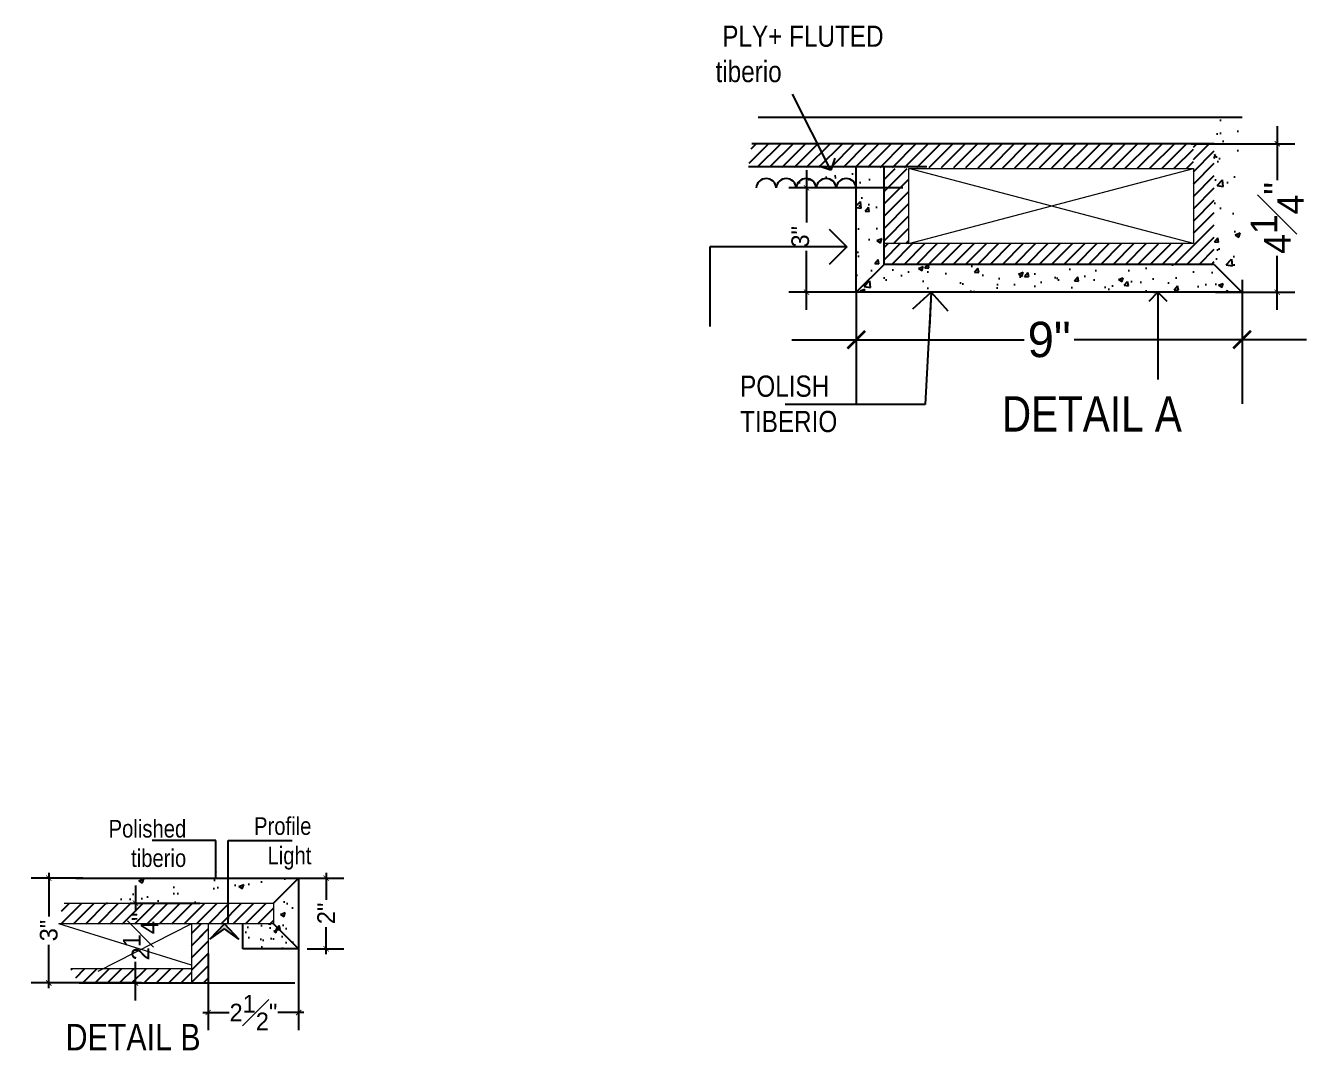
# Model space of a CAD drawing. Header units: inches. Extents: x -109431 to 29005, y -34715 to -1756.
# Drawn here: x -47431.39 to -47395.15, y -12214.21 to -12185.21 of the extents above; entities that cross this region are included whole.
import ezdxf

# ---------------------------------------------------------------- set-up
doc = ezdxf.new("R2010")
doc.units = ezdxf.units.IN
doc.header["$LTSCALE"] = 0.05
doc.header["$MEASUREMENT"] = 0
doc.header["$PDMODE"] = 3
doc.header["$PDSIZE"] = -4
doc.linetypes.add('DASHED2', pattern=[0.375, 0.25, -0.125])
doc.layers.get('Defpoints').update_dxf_attribs({"linetype": 'DASHED2'})
for name, color, linetype in [('Civil Dimension - Text', 7, 'Continuous'), ('Flooring Hatch', 251, 'Continuous'), ('Flooring Layout', 7, 'Continuous'), ('Furniture Layout', 6, 'Continuous'), ('Furniture text & dimension', 7, 'Continuous'), ('SECTIONCUTEDGES', 7, 'Continuous'), ('text', 4, 'Continuous')]:
    doc.layers.add(name, color=color, linetype=linetype)
doc.layers.add('FURNITURE', color=1, linetype='Continuous', lineweight=18)
doc.layers.add('hatch', color=7, linetype='Continuous', lineweight=25)
doc.styles.add('9-128OF1-4', font='ARIALN.TTF', dxfattribs={"height": 3.0792})
doc.styles.add('ARIAL1', font='romans.shx', dxfattribs={"width": 0.85})
doc.styles.get("Standard").update_dxf_attribs({"font": 'stylu.ttf', "height": 6})
doc.styles.add('style2', font='stylu.ttf')
doc.dimstyles.new('Annotative', dxfattribs={"dimtxt": 0.18, "dimasz": 0.18, "dimexe": 0.18, "dimexo": 0.0625, "dimgap": 0.09, "dimtad": 0, "dimtih": 1, "dimtoh": 1, "dimdec": 4, "dimzin": 0, "dimdsep": 46, "dimtxsty": 'Standard', "dimcen": 0.09, "dimadec": 0, "dimazin": 0, "dimtfac": 1, "dimtdec": 4, "dimtofl": 0, "dimtmove": 0, "dimatfit": 3, "dimfxl": 1, "dimtolj": 1, "dimtzin": 0, "dimarcsym": 0})
doc.dimstyles.new('DIM 1-4', dxfattribs={"dimtxt": 3.0792, "dimasz": 1.82, "dimexe": 1.82, "dimexo": 0, "dimgap": 0.09, "dimtad": 0, "dimzin": 0, "dimdsep": 46, "dimlunit": 4, "dimtxsty": '9-128OF1-4', "dimblk": 'ARCHTICK', "dimcen": 1.8125, "dimdle": 1.82, "dimclrd": 8, "dimclre": 8, "dimadec": 0, "dimazin": 0, "dimtfac": 1, "dimtofl": 0, "dimtmove": 0, "dimatfit": 3, "dimldrblk": 'OPEN90', "dimfxl": 1, "dimtolj": 1, "dimtzin": 0, "dimlwd": -1, "dimarcsym": 0})
pattern_1 = [(45, (-43882.10952, -11768.95843), (-0.17399281, 0.17399281), [])]
pattern_2 = [(50, (-44475.0231, -11661.7595), (1.4119295, -0.12352782), [0.1476378, -1.62401575]), (355, (-44475.0231, -11661.7595), (-0.27313255, 1.4806932), [0.11811024, -1.2992126]), (100.451444, (-44474.9054, -11661.7698), (1.13879694, 1.35716534), [0.1254728, -1.380201]), (46.1842, (-44475.0231, -11661.3658), (2.1008688, -0.3258254), [0.2214567, -2.4360236]), (96.635635, (-44474.848, -11661.393), (1.8398857, 1.9175563), [0.1882093, -2.0703027]), (351.18416, (-44475.023, -11661.3658), (1.8398857, 1.9175563), [0.1771654, -1.9488189]), (21, (-44474.8262, -11661.4643), (1.1750139, -0.79255687), [0.1476378, -1.62401575]), (326, (-44474.8262, -11661.4643), (0.4789672, 1.4274607), [0.11811024, -1.2992126]), (71.451445, (-44474.7283, -11661.5303), (1.65398106, 0.63490384), [0.1254728, -1.380201]), (37.5, (-44475.0231, -11661.75953), (0.02393672, 0.65530286), [0, -1.28346457, 0, -1.31889764, 0, -1.30413386]), (7.5, (-44475.0231, -11661.7595), (0.51785342, 0.776401), [0, -0.7519685, 0, -1.253937, 0, -0.49704724]), (327.5, (-44475.46206, -11661.75953), (1.05083157, -0.04439935), [0, -0.49212598, 0, -1.53543307, 0, -2.03740157]), (317.5, (-44475.6589, -11661.7595), (1.14800427, 0.19705705), [0, -0.63976378, 0, -1.01968504, 0, -1.4468504])]

# ---------------------------------------------------------------- blocks, each defined once
blk = doc.blocks.new('_Open90')
at = {"color": 0, "linetype": 'ByBlock', "lineweight": -2}
for p, q in [((-0.5, 0.5), (0, 0)), ((0, 0), (-1, 0)), ((0, 0), (-0.5, -0.5))]:
    blk.add_line(p, q, dxfattribs=at)
blk = doc.blocks.new('adwawd')
at = {"layer": 'Flooring Hatch', "ltscale": 50, "true_color": 0xcd6928}
h = blk.add_hatch(color=32, dxfattribs=at)
h.dxf.hatch_style = 1
h.paths.add_polyline_path([(-77941.34, -7094.04), (-77946.01, -7099.05), (-77941.34, -7095.73), (-77936.68, -7099.05)])
at = {"layer": 'Civil Dimension - Text', "color": 2, "ltscale": 50}
for p, q in [((-77941.34, -7094.04), (-77946.01, -7099.05)), ((-77946.01, -7099.05), (-77941.34, -7095.73)), ((-77941.34, -7094.04), (-77936.68, -7099.05)), ((-77936.68, -7099.05), (-77941.34, -7095.73))]:
    blk.add_line(p, q, dxfattribs=at)
blk = doc.blocks.new('_ArchTick')
at = {"color": 0, "const_width": 0.15}
blk.add_lwpolyline([(-0.5, -0.5), (0.5, 0.5)], dxfattribs=at)
blk = doc.blocks.new('*D822')
at = {"layer": 'Defpoints', "color": 0, "ltscale": 50, "transparency": 16777216}
for p in [(-47396.965, -12192.407), (-47407.883, -12192.754), (-47396.965, -12194.098)]:
    blk.add_point(p, dxfattribs=at)
at = {"layer": 'Furniture text & dimension', "color": 8, "lineweight": -2, "ltscale": 50, "transparency": 16777216}
for p, q in [((-47396.965, -12192.407), (-47396.965, -12195.918)), ((-47407.883, -12192.754), (-47407.883, -12195.918))]:
    blk.add_line(p, q, dxfattribs=at)
at = {"layer": 'Furniture text & dimension', "color": 8, "ltscale": 50, "transparency": 16777216}
for p, q in [((-47409.703, -12194.098), (-47403.131, -12194.098)), ((-47395.145, -12194.098), (-47401.717, -12194.098))]:
    blk.add_line(p, q, dxfattribs=at)
at = {"layer": 'Furniture text & dimension', "color": 8, "ltscale": 50, "transparency": 16777216, "xscale": 0.5, "yscale": 0.5, "zscale": 0.5, "rotation": 180}
blk.add_blockref('_ArchTick', (-47407.883, -12194.098), dxfattribs=at)
at = {"layer": 'Furniture text & dimension', "color": 8, "ltscale": 50, "transparency": 16777216, "xscale": 0.5, "yscale": 0.5, "zscale": 0.5}
blk.add_blockref('_ArchTick', (-47396.965, -12194.098), dxfattribs=at)
at = {"layer": 'Furniture text & dimension', "color": 0, "lineweight": 15, "ltscale": 50, "transparency": 16777216, "insert": (-47402.424, -12194.098), "char_height": 1, "attachment_point": 5, "style": 'style2'}
blk.add_mtext('\\A1;9"', dxfattribs=at)
blk = doc.blocks.new('*D823')
at = {"layer": 'Defpoints', "color": 0, "ltscale": 50, "transparency": 16777216}
for p in [(-47398.401, -12188.552), (-47395.969, -12188.552), (-47397.714, -12192.754)]:
    blk.add_point(p, dxfattribs=at)
at = {"layer": 'Furniture text & dimension', "color": 8, "ltscale": 50, "transparency": 16777216}
for p, q in [((-47395.969, -12188.052), (-47395.969, -12189.58)), ((-47395.969, -12193.254), (-47395.969, -12191.726))]:
    blk.add_line(p, q, dxfattribs=at)
at = {"layer": 'Furniture text & dimension', "color": 8, "lineweight": -2, "ltscale": 50, "transparency": 16777216}
for p, q in [((-47398.401, -12188.552), (-47395.469, -12188.552)), ((-47397.714, -12192.754), (-47395.469, -12192.754))]:
    blk.add_line(p, q, dxfattribs=at)
at = {"layer": 'Furniture text & dimension', "color": 8, "ltscale": 50, "transparency": 16777216, "xscale": 0.15, "yscale": 0.15, "zscale": 0.15}
for p, rotation in [((-47395.969, -12188.552), 90), ((-47395.969, -12192.754), 270)]:
    blk.add_blockref('_ArchTick', p, dxfattribs=dict(at, rotation=rotation))
at = {"layer": 'Furniture text & dimension', "color": 0, "lineweight": 15, "ltscale": 50, "transparency": 16777216, "insert": (-47395.969, -12190.653), "char_height": 1, "attachment_point": 5, "rotation": 90, "style": 'style2'}
blk.add_mtext('\\A1;{\\H0.75x;4{\\H1x;\\S1#4;}"}', dxfattribs=at)
blk = doc.blocks.new('*D824')
at = {"layer": 'Defpoints', "color": 0, "ltscale": 50, "transparency": 16777216}
for p in [(-47406.564, -12189.801), (-47409.288, -12192.754), (-47406.564, -12192.754)]:
    blk.add_point(p, dxfattribs=at)
at = {"layer": 'Furniture text & dimension', "color": 8, "ltscale": 50, "transparency": 16777216}
for p, q in [((-47409.288, -12189.301), (-47409.288, -12190.785)), ((-47409.288, -12193.254), (-47409.288, -12191.586))]:
    blk.add_line(p, q, dxfattribs=at)
at = {"layer": 'Furniture text & dimension', "color": 8, "lineweight": -2, "ltscale": 50, "transparency": 16777216}
for p, q in [((-47406.564, -12189.801), (-47409.788, -12189.801)), ((-47406.564, -12192.754), (-47409.788, -12192.754))]:
    blk.add_line(p, q, dxfattribs=at)
at = {"layer": 'Furniture text & dimension', "color": 8, "ltscale": 50, "transparency": 16777216, "xscale": 0.15, "yscale": 0.15, "zscale": 0.15}
for p, rotation in [((-47409.288, -12189.801), 90), ((-47409.288, -12192.754), 270)]:
    blk.add_blockref('_ArchTick', p, dxfattribs=dict(at, rotation=rotation))
at = {"layer": 'Furniture text & dimension', "color": 0, "lineweight": 15, "ltscale": 50, "transparency": 16777216, "insert": (-47409.465, -12191.186), "char_height": 1, "attachment_point": 5, "rotation": 90, "style": 'style2'}
blk.add_mtext('\\A1;{\\H0.5x;3"}', dxfattribs=at)
blk = doc.blocks.new('*D825')
at = {"layer": 'Defpoints', "color": 0, "ltscale": 50, "transparency": 16777216}
for p in [(-47429.77, -12209.337), (-47430.731, -12212.306), (-47428.107, -12212.306)]:
    blk.add_point(p, dxfattribs=at)
at = {"layer": 'Furniture text & dimension', "color": 8, "ltscale": 50, "transparency": 16777216}
for p, q in [((-47430.731, -12209.187), (-47430.731, -12210.421)), ((-47430.731, -12212.456), (-47430.731, -12211.222))]:
    blk.add_line(p, q, dxfattribs=at)
at = {"layer": 'Furniture text & dimension', "color": 8, "lineweight": -2, "ltscale": 50, "transparency": 16777216}
for p, q in [((-47429.77, -12209.337), (-47431.231, -12209.337)), ((-47428.107, -12212.306), (-47431.231, -12212.306))]:
    blk.add_line(p, q, dxfattribs=at)
at = {"layer": 'Furniture text & dimension', "color": 8, "ltscale": 50, "transparency": 16777216, "xscale": 0.15, "yscale": 0.15, "zscale": 0.15}
for p, rotation in [((-47430.731, -12209.337), 90), ((-47430.731, -12212.306), 270)]:
    blk.add_blockref('_ArchTick', p, dxfattribs=dict(at, rotation=rotation))
at = {"layer": 'Furniture text & dimension', "color": 0, "lineweight": 15, "ltscale": 50, "transparency": 16777216, "insert": (-47430.731, -12210.822), "char_height": 1, "attachment_point": 5, "rotation": 90, "style": 'style2'}
blk.add_mtext('\\A1;{\\H0.5x;3"}', dxfattribs=at)
blk = doc.blocks.new('*D826')
at = {"layer": 'Defpoints', "color": 0, "ltscale": 50, "transparency": 16777216}
for p in [(-47428.425, -12210.046), (-47428.425, -12212.306), (-47428.28, -12212.306)]:
    blk.add_point(p, dxfattribs=at)
at = {"layer": 'Furniture text & dimension', "color": 8, "ltscale": 50, "transparency": 16777216}
for p, q in [((-47428.28, -12209.546), (-47428.28, -12210.269)), ((-47428.28, -12212.806), (-47428.28, -12211.711))]:
    blk.add_line(p, q, dxfattribs=at)
at = {"layer": 'Furniture text & dimension', "color": 8, "lineweight": -2, "ltscale": 50, "transparency": 16777216}
for p, q in [((-47428.425, -12210.046), (-47426.46, -12210.046)), ((-47428.425, -12212.306), (-47426.46, -12212.306))]:
    blk.add_line(p, q, dxfattribs=at)
at = {"layer": 'Furniture text & dimension', "color": 8, "ltscale": 50, "transparency": 16777216, "xscale": 0.15, "yscale": 0.15, "zscale": 0.15}
for p, rotation in [((-47428.28, -12210.046), 90), ((-47428.28, -12212.306), 270)]:
    blk.add_blockref('_ArchTick', p, dxfattribs=dict(at, rotation=rotation))
at = {"layer": 'Furniture text & dimension', "color": 0, "lineweight": 15, "ltscale": 50, "transparency": 16777216, "insert": (-47428.136, -12210.99), "char_height": 1, "attachment_point": 5, "rotation": 90, "style": 'style2'}
blk.add_mtext('\\A1;{\\H0.5x;2{\\H1x;\\S1#4;}"}', dxfattribs=at)
blk = doc.blocks.new('*D827')
at = {"layer": 'Defpoints', "color": 0, "ltscale": 50, "transparency": 16777216}
for p in [(-47426.221, -12211.467), (-47423.662, -12211.337), (-47426.221, -12213.143)]:
    blk.add_point(p, dxfattribs=at)
at = {"layer": 'Furniture text & dimension', "color": 8, "lineweight": -2, "ltscale": 50, "transparency": 16777216}
for p, q in [((-47426.221, -12211.467), (-47426.221, -12213.643)), ((-47423.662, -12211.337), (-47423.662, -12213.643))]:
    blk.add_line(p, q, dxfattribs=at)
at = {"layer": 'Furniture text & dimension', "color": 8, "ltscale": 50, "transparency": 16777216}
for p, q in [((-47426.371, -12213.143), (-47425.63, -12213.143)), ((-47423.512, -12213.143), (-47424.253, -12213.143))]:
    blk.add_line(p, q, dxfattribs=at)
at = {"layer": 'Furniture text & dimension', "color": 8, "ltscale": 50, "transparency": 16777216, "xscale": 0.15, "yscale": 0.15, "zscale": 0.15, "rotation": 180}
blk.add_blockref('_ArchTick', (-47426.221, -12213.143), dxfattribs=at)
at = {"layer": 'Furniture text & dimension', "color": 8, "ltscale": 50, "transparency": 16777216, "xscale": 0.15, "yscale": 0.15, "zscale": 0.15}
blk.add_blockref('_ArchTick', (-47423.662, -12213.143), dxfattribs=at)
at = {"layer": 'Furniture text & dimension', "color": 0, "lineweight": 15, "ltscale": 50, "transparency": 16777216, "insert": (-47424.941, -12213.143), "char_height": 1, "attachment_point": 5, "style": 'style2'}
blk.add_mtext('\\A1;{\\H0.5x;2{\\H1x;\\S1#2;}"}', dxfattribs=at)
blk = doc.blocks.new('*D828')
at = {"layer": 'Defpoints', "color": 0, "ltscale": 50, "transparency": 16777216}
for p in [(-47423.98, -12209.337), (-47422.884, -12209.337), (-47423.423, -12211.337)]:
    blk.add_point(p, dxfattribs=at)
at = {"layer": 'Furniture text & dimension', "color": 8, "ltscale": 50, "transparency": 16777216}
for p, q in [((-47422.884, -12209.187), (-47422.884, -12209.952)), ((-47422.884, -12211.487), (-47422.884, -12210.723))]:
    blk.add_line(p, q, dxfattribs=at)
at = {"layer": 'Furniture text & dimension', "color": 8, "lineweight": -2, "ltscale": 50, "transparency": 16777216}
for p, q in [((-47423.98, -12209.337), (-47422.384, -12209.337)), ((-47423.423, -12211.337), (-47422.384, -12211.337))]:
    blk.add_line(p, q, dxfattribs=at)
at = {"layer": 'Furniture text & dimension', "color": 8, "ltscale": 50, "transparency": 16777216, "xscale": 0.15, "yscale": 0.15, "zscale": 0.15}
for p, rotation in [((-47422.884, -12209.337), 90), ((-47422.884, -12211.337), 270)]:
    blk.add_blockref('_ArchTick', p, dxfattribs=dict(at, rotation=rotation))
at = {"layer": 'Furniture text & dimension', "color": 0, "lineweight": 15, "ltscale": 50, "transparency": 16777216, "insert": (-47422.884, -12210.337), "char_height": 1, "attachment_point": 5, "rotation": 90, "style": 'style2'}
blk.add_mtext('\\A1;{\\H0.5x;2"}', dxfattribs=at)

msp = doc.modelspace()

# ---------------------------------------------------------------- hatches: boundary and pattern name
at = {"layer": 'Furniture Layout', "ltscale": 50}
h = msp.add_hatch(dxfattribs=at)
h.set_pattern_fill('AR-CONC', color=256, scale=0.11811)
h.set_pattern_definition([(50, (-49770.28545, -10482.76355), (0.8471577, -0.0741167), [0.08858268, -0.97440945]), (355, (-49770.28545, -10482.76355), (-0.16387953, 0.8884159), [0.07086614, -0.77952756]), (100.451444, (-49770.21485, -10482.7697), (0.68327817, 0.8142992), [0.0752837, -0.8281206]), (46.1842, (-49770.2855, -10482.5273), (1.26052126, -0.1954952), [0.132874, -1.4616142]), (96.635635, (-49770.1804, -10482.5436), (1.10393143, 1.1505338), [0.1129256, -1.2421816]), (351.184164, (-49770.2855, -10482.5273), (1.10393143, 1.1505338), [0.1062992, -1.16929134]), (21, (-49770.16734, -10482.5864), (0.70500833, -0.47553412), [0.08858268, -0.97440945]), (326, (-49770.1673, -10482.5864), (0.28738031, 0.85647643), [0.07086614, -0.77952756]), (71.451445, (-49770.1086, -10482.626), (0.99238863, 0.3809423), [0.0752837, -0.8281206]), (37.5, (-49770.28545, -10482.76355), (0.014362034, 0.393181717), [0, -0.77007874, 0, -0.79133858, 0, -0.782480315]), (7.5, (-49770.28545, -10482.76355), (0.31071205, 0.465840605), [0, -0.4511811, 0, -0.752362205, 0, -0.29822835]), (327.5, (-49770.54884, -10482.76355), (0.63049894, -0.026639612), [0, -0.29527559, 0, -0.92125984, 0, -1.222440945]), (317.5, (-49770.66695, -10482.76355), (0.68880256, 0.11823423), [0, -0.38385827, 0, -0.61181102, 0, -0.86811024])])
h.paths.add_polyline_path([(-47424.37051, -12210.62879), (-47425.23665, -12210.62879), (-47425.23665, -12211.33745), (-47423.66185, -12211.33745)])
at = {"layer": 'hatch', "ltscale": 50, "true_color": 0x939598}
h = msp.add_hatch(dxfattribs=at)
h.set_pattern_fill('AR-CONC', color=252, scale=0.19685)
h.set_pattern_definition([(50, (-44374.319, -11667.7154), (1.4119295, -0.12352782), [0.1476378, -1.62401575]), (355, (-44374.319, -11667.7154), (-0.27313255, 1.4806932), [0.11811024, -1.2992126]), (100.451444, (-44374.2013, -11667.7257), (1.13879694, 1.35716534), [0.1254728, -1.380201]), (46.1842, (-44374.319, -11667.3217), (2.1008688, -0.3258254), [0.2214567, -2.4360236]), (96.635635, (-44374.144, -11667.3488), (1.8398857, 1.9175563), [0.1882093, -2.0703027]), (351.18416, (-44374.319, -11667.3217), (1.8398857, 1.9175563), [0.1771654, -1.9488189]), (21, (-44374.1221, -11667.4201), (1.1750139, -0.79255687), [0.1476378, -1.62401575]), (326, (-44374.1221, -11667.4201), (0.4789672, 1.4274607), [0.11811024, -1.2992126]), (71.451445, (-44374.0242, -11667.4862), (1.65398106, 0.63490384), [0.1254728, -1.380201]), (37.5, (-44374.319, -11667.7154), (0.02393672, 0.65530286), [0, -1.28346457, 0, -1.31889764, 0, -1.30413386]), (7.5, (-44374.319, -11667.7154), (0.51785342, 0.776401), [0, -0.7519685, 0, -1.253937, 0, -0.49704724]), (327.5, (-44374.75797, -11667.7154), (1.05083157, -0.04439935), [0, -0.49212598, 0, -1.53543307, 0, -2.03740157]), (317.5, (-44374.9548, -11667.7154), (1.14800427, 0.19705705), [0, -0.63976378, 0, -1.01968504, 0, -1.4468504])])
h.paths.add_polyline_path([(-47407.88337, -12192.75359), (-47407.88337, -12189.20806), (-47407.09597, -12189.20806), (-47407.09597, -12191.96619), (-47397.75251, -12191.97177), (-47397.75251, -12187.79937), (-47396.96511, -12187.80495), (-47396.96511, -12192.75359)])
at = {"layer": 'hatch', "ltscale": 50, "true_color": 0xb3691e}
h = msp.add_hatch(dxfattribs=at)
h.set_pattern_fill('ANSI31', color=32, scale=1.968504)
h.set_pattern_definition([(45, (-43636.0008, -11703.34662), (-0.17399281, 0.17399281), [])])
h.paths.add_polyline_path([(-47410.83489, -12188.55216), (-47398.34306, -12188.54099), (-47398.34306, -12189.24965), (-47410.93091, -12189.20806)])
h = msp.add_hatch(dxfattribs=at)
h.set_pattern_fill('ANSI31', color=32, scale=1.968504)
h.set_pattern_definition([(45, (-43735.92982, -11703.34662), (-0.17399281, 0.17399281), [])])
h.paths.add_polyline_path([(-47407.09597, -12191.37563), (-47405.96211, -12191.37563), (-47398.34306, -12191.38122), (-47398.34306, -12188.54657), (-47397.75251, -12188.54099), (-47397.75251, -12191.96619), (-47407.09597, -12191.96619)])
at = {"layer": 'hatch', "ltscale": 50, "true_color": 0x939598}
h = msp.add_hatch(dxfattribs=at)
h.set_pattern_fill('AR-CONC', color=252, scale=0.19685)
h.set_pattern_definition([(50, (-44376.0395, -11667.7154), (1.4119295, -0.12352782), [0.1476378, -1.62401575]), (355, (-44376.0395, -11667.7154), (-0.27313255, 1.4806932), [0.11811024, -1.2992126]), (100.451444, (-44375.9218, -11667.7257), (1.13879694, 1.35716534), [0.1254728, -1.380201]), (46.1842, (-44376.0395, -11667.3217), (2.1008688, -0.3258254), [0.2214567, -2.4360236]), (96.635635, (-44375.8644, -11667.3488), (1.8398857, 1.9175563), [0.1882093, -2.0703027]), (351.18416, (-44376.0395, -11667.3217), (1.8398857, 1.9175563), [0.1771654, -1.9488189]), (21, (-44375.8426, -11667.4201), (1.1750139, -0.79255687), [0.1476378, -1.62401575]), (326, (-44375.8426, -11667.4201), (0.4789672, 1.4274607), [0.11811024, -1.2992126]), (71.451445, (-44375.7447, -11667.4862), (1.65398106, 0.63490384), [0.1254728, -1.380201]), (37.5, (-44376.03946, -11667.7154), (0.02393672, 0.65530286), [0, -1.28346457, 0, -1.31889764, 0, -1.30413386]), (7.5, (-44376.03946, -11667.7154), (0.51785342, 0.776401), [0, -0.7519685, 0, -1.253937, 0, -0.49704724]), (327.5, (-44376.47844, -11667.7154), (1.05083157, -0.04439935), [0, -0.49212598, 0, -1.53543307, 0, -2.03740157]), (317.5, (-44376.6753, -11667.7154), (1.14800427, 0.19705705), [0, -0.63976378, 0, -1.01968504, 0, -1.4468504])])
edge = h.paths.add_edge_path()
edge.add_arc((-47409.6701, -12189.52756), 0.32339, 81.103778, 237.675961, ccw=False)
edge.add_line((-47409.62009, -12189.20806), (-47407.88337, -12189.20806))
edge.add_line((-47407.88337, -12189.20806), (-47407.88337, -12189.80083))
edge.add_line((-47407.88337, -12189.80083), (-47409.84301, -12189.80083))
at = {"layer": 'hatch', "ltscale": 50, "true_color": 0xb3691e}
h = msp.add_hatch(dxfattribs=at)
h.set_pattern_fill('ANSI31', color=32, scale=1.968504)
h.set_pattern_definition([(45, (15619.06141, 371.72293), (-0.1739928103, 0.1739928103), [])])
h.paths.add_polyline_path([(-47406.39216, -12189.24965), (-47407.09597, -12189.24965), (-47407.09597, -12189.80083), (-47407.09597, -12191.37563), (-47406.39216, -12191.37563)])
at = {"layer": 'hatch', "ltscale": 50, "true_color": 0x939598}
h = msp.add_hatch(dxfattribs=at)
h.set_pattern_fill('AR-CONC', color=252, scale=0.19685)
h.set_pattern_definition(pattern_2)
h.paths.add_polyline_path([(-47424.37051, -12209.33745), (-47428.70415, -12209.33745, 0.05507647), (-47429.13755, -12210.04611), (-47424.37051, -12210.04611)])
h = msp.add_hatch(dxfattribs=at)
h.set_pattern_fill('AR-CONC', color=252, scale=0.19685)
h.set_pattern_definition(pattern_2)
h.paths.add_polyline_path([(-47423.66185, -12209.33745), (-47424.37051, -12209.33745), (-47424.37051, -12210.04611), (-47424.37051, -12211.33745), (-47423.66185, -12211.33745)])
at = {"layer": 'hatch', "ltscale": 50, "true_color": 0xb3691e}
h = msp.add_hatch(dxfattribs=at)
h.set_pattern_fill('ANSI31', color=32, scale=1.968504)
h.set_pattern_definition([(45, (-44373.93765, -11655.5049), (-0.17399281, 0.17399281), [])])
h.paths.add_polyline_path([(-47424.37051, -12210.62879), (-47424.37051, -12210.04611), (-47430.30115, -12210.04611, 0.04092937), (-47430.45072, -12210.62879)])
h = msp.add_hatch(dxfattribs=at)
h.set_pattern_fill('ANSI31', color=32, scale=1.968504)
h.set_pattern_definition(pattern_1)
h.paths.add_polyline_path([(-47426.69334, -12212.30595), (-47426.2209, -12212.30595), (-47426.2209, -12210.62879), (-47426.69334, -12210.62879)])
h = msp.add_hatch(dxfattribs=at)
h.set_pattern_fill('ANSI31', color=32, scale=1.968504)
h.set_pattern_definition(pattern_1)
h.paths.add_polyline_path([(-47426.69334, -12212.30595), (-47426.2209, -12212.30595), (-47426.2209, -12210.92252), (-47426.69334, -12210.92252)])
h = msp.add_hatch(dxfattribs=at)
h.set_pattern_fill('ANSI31', color=32, scale=1.968504)
h.set_pattern_definition([(45, (-44446.7788, -11622.41106), (-0.17399281, 0.17399281), [])])
h.paths.add_polyline_path([(-47430.10924, -12211.90677, 0.03145562), (-47429.87538, -12212.30595), (-47426.69334, -12212.30595), (-47426.69334, -12211.90681), (-47427.67759, -12211.90681)])

# ---------------------------------------------------------------- linework, layer by layer
at = {"layer": 'Civil Dimension - Text', "ltscale": 50}
for p, q in [((-47410.66033, -12187.80216), (-47396.96511, -12187.80216)), ((-47397.75251, -12188.55216), (-47410.83489, -12188.55216)), ((-47405.88337, -12189.20806), (-47410.93091, -12189.20806))]:
    msp.add_line(p, q, dxfattribs=at)
at = {"layer": 'Flooring Layout', "ltscale": 50}
for centre in [(-47410.42885, -12189.81937), (-47409.86319, -12189.81937), (-47409.29753, -12189.81937), (-47408.73186, -12189.81937), (-47408.1662, -12189.81937)]:
    msp.add_arc(centre, 0.28344, 3.75077, 176.24923, dxfattribs=at)
at = {"layer": 'FURNITURE', "ltscale": 50}
for p, q in [((-47406.39216, -12189.24965), (-47398.34306, -12189.24965)), ((-47406.39216, -12191.37563), (-47406.39216, -12189.24965)), ((-47406.39216, -12191.37563), (-47398.34306, -12189.24965)), ((-47398.34306, -12191.37563), (-47406.39216, -12189.24965)), ((-47398.34306, -12189.24965), (-47398.34306, -12191.37563)), ((-47407.09597, -12189.80083), (-47407.09597, -12191.37563)), ((-47398.34306, -12191.37563), (-47407.09597, -12191.37563))]:
    msp.add_line(p, q, dxfattribs=at)
at = {"layer": 'FURNITURE'}
for p, q in [((-47430.30115, -12210.04611), (-47424.37051, -12210.04611)), ((-47424.37051, -12210.04611), (-47424.37051, -12210.62879)), ((-47424.37051, -12210.62879), (-47430.45072, -12210.62879)), ((-47426.69334, -12211.79954), (-47430.45072, -12210.62879)), ((-47424.37051, -12210.62879), (-47429.60673, -12210.62879)), ((-47426.69334, -12210.62879), (-47429.34205, -12211.98551)), ((-47426.69334, -12210.62879), (-47426.69334, -12212.19873)), ((-47426.2209, -12210.62879), (-47426.2209, -12212.30595)), ((-47426.69334, -12210.92252), (-47426.69334, -12212.30595)), ((-47426.2209, -12210.92252), (-47426.2209, -12212.30595)), ((-47426.69334, -12211.90677), (-47430.10924, -12211.90677)), ((-47426.69334, -12211.90677), (-47429.34205, -12211.90677))]:
    msp.add_line(p, q, dxfattribs=at)
at = {"layer": 'Furniture Layout', "ltscale": 50}
for p, q in [((-47397.75251, -12188.55216), (-47396.96511, -12188.55216)), ((-47407.88337, -12192.75359), (-47407.88337, -12189.20806)), ((-47407.09597, -12191.96619), (-47407.09597, -12189.20806)), ((-47407.09597, -12191.96619), (-47407.88337, -12192.75359)), ((-47397.75251, -12191.96619), (-47407.09597, -12191.96619)), ((-47397.75251, -12191.96619), (-47396.96511, -12192.76335)), ((-47396.96511, -12192.75359), (-47407.88337, -12192.75359)), ((-47429.9678, -12209.33745), (-47423.66185, -12209.33745)), ((-47424.37051, -12210.04611), (-47423.66185, -12209.33745)), ((-47423.66185, -12209.33745), (-47423.66185, -12211.33745)), ((-47425.23665, -12211.33745), (-47425.23665, -12210.62879)), ((-47424.37051, -12210.62879), (-47423.66185, -12211.33745)), ((-47424.37051, -12210.62879), (-47423.66185, -12211.33745)), ((-47423.66185, -12211.33745), (-47425.23665, -12211.33745))]:
    msp.add_line(p, q, dxfattribs=at)
at = {"layer": 'SECTIONCUTEDGES'}
msp.add_line((-47429.87538, -12212.30595), (-47423.77033, -12212.30595), dxfattribs=at)

# ---------------------------------------------------------------- block references
at = {"layer": 'Civil Dimension - Text', "xscale": -0.08794456663024745, "yscale": 0.08794456663024745, "zscale": 0.08794456663024745}
msp.add_blockref('adwawd', (-54280.2812, -11586.74677), dxfattribs=at)

# ---------------------------------------------------------------- texts
at = {"layer": 'text', "ltscale": 50, "style": '9-128OF1-4'}
for s, width, insert, char_height, attachment_point in [('{\\C32;\\c2648525; PLY+ FLUTED\\Ptiberio}', 35.6920186, (-47411.86501, -12186.81706), 0.6, 7), ('{\\C32;\\c2648525;POLISH \\PTIBERIO}', 40.8313106, (-47411.16939, -12196.72151), 0.6, 7), ('{\\C242;\\c2564301;DETAIL A }', 27.7345544, (-47403.76132, -12195.69842), 1, 1), ('{\\C30;\\c2254834;Polished\\P tiberio}', 27.7345544, (-47426.84268, -12209.02895), 0.5, 9), ('{\\C32;\\c2648525;Profile\\P Light}', 27.7345544, (-47423.30028, -12209.09749), 0.5, 9), ('{\\C242;\\c2564301;DETAIL B }', 27.7345544, (-47426.43611, -12213.46388), 0.75, 3)]:
    msp.add_mtext_dynamic_manual_height_columns(s, width=width, gutter_width=0.60614, heights=[0], dxfattribs=dict(at, insert=insert, char_height=char_height, attachment_point=attachment_point))

# ---------------------------------------------------------------- dimensions: what is measured, and where the dimension line sits
at = {"layer": 'Furniture text & dimension', "lineweight": 15, "ltscale": 50}
for base, p1, p2, angle, text, override, picture, middle in [((-47395.96937, -12188.55216), (-47397.71414, -12192.75359), (-47398.40123, -12188.55216), 90, '{\\H0.75x;<>}', {"dimtxt": 1, "dimasz": 0.15, "dimexe": 0.5, "dimdec": 3, "dimtxsty": 'style2', "dimdle": 0.5, "dimtdec": 3, "dimtmove": 1, "dimfxl": 0, "dimfrac": 1, "dimarcsym": 1}, '*D823', (-47395.96937, -12190.65287)), ((-47396.96511, -12194.09759), (-47407.88337, -12192.75359), (-47396.96511, -12192.40664), 180, '9"', {"dimtxt": 1, "dimasz": 0.5, "dimdec": 3, "dimtxsty": 'style2', "dimtdec": 3, "dimtmove": 1, "dimfxl": 0, "dimfrac": 1, "dimarcsym": 1}, '*D822', (-47402.42424, -12194.09759)), ((-47430.731268, -12212.305954), (-47429.769977, -12209.33745), (-47428.106776, -12212.305954), 90, '{\\H0.5x;<>}', {"dimtxt": 1, "dimasz": 0.15, "dimexe": 0.5, "dimdec": 3, "dimtxsty": 'style2', "dimdle": 0.15, "dimtdec": 3, "dimtmove": 1, "dimfxl": 0, "dimfrac": 1, "dimarcsym": 1}, '*D825', (-47430.731268, -12210.821702)), ((-47422.8841, -12209.33745), (-47423.42324, -12211.33745), (-47423.97984, -12209.33745), 90, '{\\H0.5x;<>}', {"dimtxt": 1, "dimasz": 0.15, "dimexe": 0.5, "dimdec": 3, "dimtxsty": 'style2', "dimdle": 0.15, "dimtdec": 3, "dimtmove": 1, "dimfxl": 0, "dimfrac": 1, "dimarcsym": 1}, '*D828', (-47422.8841, -12210.33745))]:
    dim = msp.add_linear_dim(base=base, p1=p1, p2=p2, angle=angle, text=text, dimstyle='DIM 1-4', override=override, dxfattribs=at)
    dim.commit()
    dim.dimension.update_dxf_attribs({"geometry": picture, "text_midpoint": middle})
for base, p1, p2, override, picture, middle in [((-47409.28803, -12192.75359), (-47406.56352, -12189.80083), (-47406.56352, -12192.75359), {"dimtxt": 1, "dimasz": 0.15, "dimexe": 0.5, "dimdec": 3, "dimtxsty": 'style2', "dimdle": 0.5, "dimtdec": 3, "dimtmove": 1, "dimfxl": 0, "dimfrac": 1, "dimarcsym": 1}, '*D824', (-47409.4648, -12191.18571)), ((-47428.28025, -12212.30595), (-47428.42465, -12210.04611), (-47428.42465, -12212.30595), {"dimtxt": 1, "dimasz": 0.15, "dimdec": 3, "dimtxsty": 'style2', "dimdle": 0.5, "dimtdec": 3, "dimtmove": 1, "dimfxl": 0, "dimfrac": 1, "dimarcsym": 1}, '*D826', (-47428.13635, -12210.99017))]:
    dim = msp.add_linear_dim(base=base, p1=p1, p2=p2, angle=90, text='{\\H0.5x;<>}', dimstyle='DIM 1-4', override=override, dxfattribs=at)
    dim.commit()
    dim.dimension.update_dxf_attribs({"geometry": picture, "text_midpoint": middle, "dimtype": 160})
dim = msp.add_linear_dim(base=(-47426.2209, -12213.14276), p1=(-47423.66185, -12211.33745), p2=(-47426.2209, -12211.46737), text='{\\H0.5x;<>}', dimstyle='DIM 1-4', override={"dimtxt": 1, "dimasz": 0.15, "dimexe": 0.5, "dimdec": 3, "dimtxsty": 'style2', "dimdle": 0.15, "dimtdec": 3, "dimtmove": 1, "dimfxl": 0, "dimfrac": 1, "dimarcsym": 1}, dxfattribs=at)
dim.commit()
dim.dimension.update_dxf_attribs({"geometry": '*D827', "text_midpoint": (-47424.94137, -12213.14276)})

# ---------------------------------------------------------------- leaders
at = {"layer": 'Civil Dimension - Text', "ltscale": 50}
for points in [[(-47426.00403, -12209.33745), (-47426.00403, -12208.27626), (-47427.80827, -12208.27626)], [(-47425.65174, -12210.62879), (-47425.65174, -12208.27626), (-47423.8475, -12208.27626)]]:
    msp.add_leader(points, dimstyle='Annotative', override={"dimscale": 0, "dimgap": 0.09, "dimtad": 0}, dxfattribs=at)
at = {"layer": 'text', "ltscale": 50}
for points, override in [([(-47408.60409, -12189.29745), (-47409.68585, -12187.15115)], {"dimtxt": 75, "dimasz": 0.5, "dimdec": 1, "dimlunit": 2, "dimtxsty": 'ARIAL1', "dimclrt": 256, "dimtdec": 1, "dimfxl": 0, "dimarcsym": 1}), ([(-47408.15012, -12191.47187), (-47412.02728, -12191.47187), (-47412.02728, -12193.7206)], {"dimtxt": 75, "dimasz": 1, "dimdec": 1, "dimlunit": 2, "dimtxsty": 'ARIAL1', "dimclrt": 256, "dimtdec": 1, "dimfxl": 0, "dimarcsym": 1}), ([(-47405.75924, -12192.75359), (-47405.93049, -12195.93618), (-47409.89476, -12195.93618)], {"dimtxt": 75, "dimasz": 1, "dimdec": 1, "dimlunit": 2, "dimtxsty": 'ARIAL1', "dimclrt": 256, "dimtdec": 1, "dimfxl": 0, "dimarcsym": 1}), ([(-47399.34688, -12192.75359), (-47399.34688, -12195.22082)], {"dimtxt": 75, "dimasz": 0.5, "dimdec": 1, "dimlunit": 2, "dimtxsty": 'ARIAL1', "dimclrt": 256, "dimtdec": 1, "dimfxl": 0, "dimarcsym": 1})]:
    msp.add_leader(points, dimstyle='DIM 1-4', override=override, dxfattribs=at)

doc.saveas('drawing.dxf')
